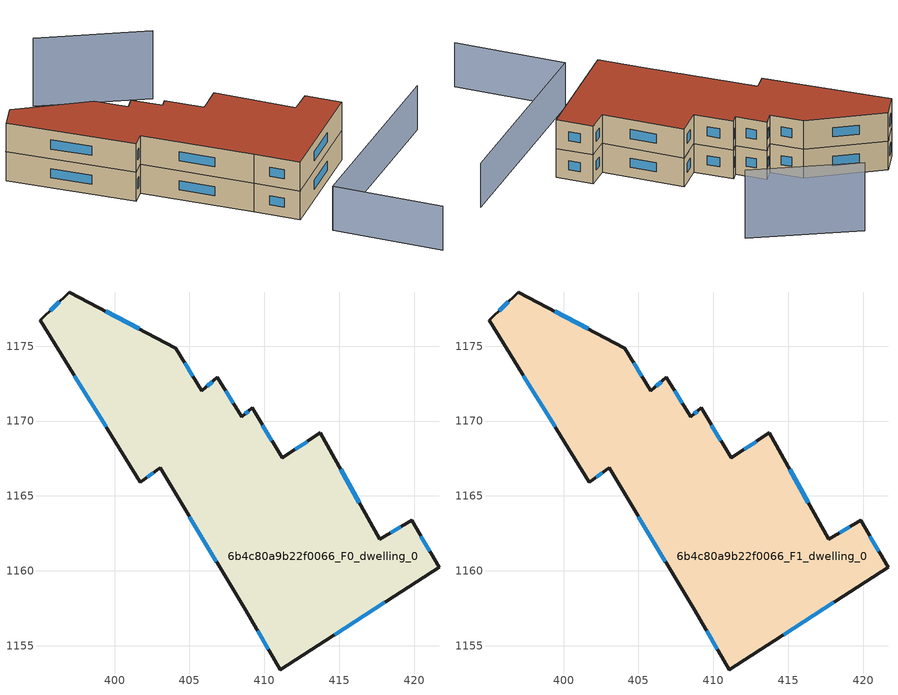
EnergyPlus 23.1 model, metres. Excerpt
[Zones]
6b4c80a9b22f0066_F0_dwelling_0
 floor ground (EU_floor_Construction): 413.74,1169.2 417.7,1162.11 419.83,1163.36 421.66,1160.23 411.06,1153.39 408.75,1157.34 403.03,1166.89 401.72,1165.92 395.02,1176.72 396.98,1178.6 404.09,1174.88 405.81,1172.03 406.87,1172.94 408.48,1170.27 409.18,1170.87 411.19,1167.53 z0
 wall outside (EU_wall_Construction): 408.48,1170.27 406.87,1172.94 405.81,1172.03 404.09,1174.88 396.98,1178.6 395.02,1176.72 401.72,1165.92 403.03,1166.89 408.75,1157.34 411.06,1153.39 421.66,1160.23 419.83,1163.36 417.7,1162.11 413.74,1169.2 411.19,1167.53 409.18,1170.87 408.48,1170.27 z0:3
 window (EU_Window_Construction): 407.93,1171.18 407.42,1172.02 / 408.94,1170.66 408.72,1170.47 / 410.5,1168.67 409.87,1169.73 / 412.87,1168.63 412.06,1168.1 / 416.34,1164.54 415.09,1166.77 / 419.1,1162.93 418.43,1162.54 / 421.04,1161.3 420.46,1162.29 / 414.69,1155.73 418.04,1157.89 / 409.54,1155.99 410.27,1154.74 / 404.99,1163.62 406.8,1160.61 / 402.17,1166.25 402.59,1166.56 / 397.31,1173.02 399.43,1169.61 / 396.31,1177.95 395.69,1177.36 / 401.66,1176.15 399.42,1177.32 / 405.22,1173 404.68,1173.9 / 406.51,1172.62 406.18,1172.34 z1.03:1.97
6b4c80a9b22f0066_F1_dwelling_0
 floor to 6b4c80a9b22f0066_F0_dwelling_0 (EU_floor_Construction): 413.74,1169.2 417.7,1162.11 419.83,1163.36 421.66,1160.23 411.06,1153.39 408.75,1157.34 403.03,1166.89 401.72,1165.92 395.02,1176.72 396.98,1178.6 404.09,1174.88 405.81,1172.03 406.87,1172.94 408.48,1170.27 409.18,1170.87 411.19,1167.53 z3
 wall outside (EU_wall_Construction): 408.48,1170.27 406.87,1172.94 405.81,1172.03 404.09,1174.88 396.98,1178.6 395.02,1176.72 401.72,1165.92 403.03,1166.89 408.75,1157.34 411.06,1153.39 421.66,1160.23 419.83,1163.36 417.7,1162.11 413.74,1169.2 411.19,1167.53 409.18,1170.87 408.48,1170.27 z3:6
 window (EU_Window_Construction): 407.93,1171.18 407.42,1172.02 / 408.94,1170.66 408.72,1170.47 / 410.5,1168.67 409.87,1169.73 / 412.87,1168.63 412.06,1168.1 / 416.34,1164.54 415.09,1166.77 / 419.1,1162.93 418.43,1162.54 / 421.04,1161.3 420.46,1162.29 / 414.69,1155.73 418.04,1157.89 / 409.54,1155.99 410.27,1154.74 / 404.99,1163.62 406.8,1160.61 / 402.17,1166.25 402.59,1166.56 / 397.31,1173.02 399.43,1169.61 / 396.31,1177.95 395.69,1177.36 / 401.66,1176.15 399.42,1177.32 / 405.22,1173 404.68,1173.9 / 406.51,1172.62 406.18,1172.34 z4.03:4.97
 roof outside (EU_roof_Construction): 421.66,1160.23 419.83,1163.36 417.7,1162.11 413.74,1169.2 411.19,1167.53 409.18,1170.87 408.48,1170.27 406.87,1172.94 405.81,1172.03 404.09,1174.88 396.98,1178.6 395.02,1176.72 401.72,1165.92 403.03,1166.89 408.75,1157.34 411.06,1153.39 z6
shading: 417.43,1140.32 412.07,1149.84 / 412.07,1149.84 430.84,1160.43 z0:4.6; 415.88,1180.71 406.41,1186.6 z0:7.1
[Building]
EU S2 Campaign: North Axis=0; Terrain=City; Solar Distribution=FullExterior
[Site:Location]
Cape.Town.Intl.AP: Latitude=-33.965; Longitude=18.602; Time Zone=2; Elevation=46
[SizingPeriod:WeatherFileDays]
AnnualSizingPeriod: Begin Month=1; Begin Day of Month=1; End Month=12; End Day of Month=31; Day of Week for Start Day=Monday; Use Weather File Daylight Saving Period=No; Use Weather File Rain and Snow Indicators=No
[MATERIAL]
EU_InternalMass_Material: Roughness=MediumRough; Thickness=0.1; Conductivity=1; Density=1800; Specific Heat=900; Thermal Absorptance=0.9; Solar Absorptance=0.7; Visible Absorptance=0.7
[MATERIAL:NOMASS] Roughness=MediumRough; Thermal Absorptance=0.9; Solar Absorptance=0.7; Visible Absorptance=0.7
Name | Thermal Resistance
EU_wall_NoMass | 0.493876
EU_roof_NoMass | 0.449382
EU_floor_NoMass | 1.25
[WINDOWMATERIAL:SIMPLEGLAZINGSYSTEM]
EU_Window_SimpleGlazing: UFactor=4.4; Solar Heat Gain Coefficient=0.85; Visible Transmittance=0.85
[CONSTRUCTION]
EU_wall_Construction: EU_wall_NoMass
EU_roof_Construction: EU_roof_NoMass
EU_floor_Construction: EU_floor_NoMass
EU_Window_Construction: EU_Window_SimpleGlazing
EU_InternalMass_Construction: EU_InternalMass_Material
[ZONE] Type=1; Multiplier=1; Ceiling Height=autocalculate; Volume=706.748; Floor Area=autocalculate; Part of Total Floor Area=Yes
6b4c80a9b22f0066_F0_dwelling_0; 6b4c80a9b22f0066_F1_dwelling_0
[INTERNALMASS] Construction=EU_InternalMass_Construction; Surface Area=235.583
Name | Zone or ZoneList
6b4c80a9b22f0066_F0_dwelling_0_EU_InternalMass | 6b4c80a9b22f0066_F0_dwelling_0
6b4c80a9b22f0066_F1_dwelling_0_EU_InternalMass | 6b4c80a9b22f0066_F1_dwelling_0
[OTHEREQUIPMENT] Fuel Type=Electricity; Design Level Calculation Method=Watts/Area; Power per Zone Floor Area=1; Fraction Latent=0; Fraction Radiant=0; Fraction Lost=0; Carbon Dioxide Generation Rate=0; EndUse Subcategory=EU_Step8_InternalGains
Name | Zone or ZoneList or Space or SpaceList | Schedule
EU_Step8_InternalGain_6b4c80a9b22f0066_F0_dwelling_0_f000 | 6b4c80a9b22f0066_F0_dwelling_0 | EU_Step8_GainSchedule_6b4c80a9b22f0066_F0_dwelling_0_f000
EU_Step8_InternalGain_6b4c80a9b22f0066_F1_dwelling_0_f000 | 6b4c80a9b22f0066_F1_dwelling_0 | EU_Step8_GainSchedule_6b4c80a9b22f0066_F1_dwelling_0_f000
[ZONEVENTILATION:DESIGNFLOWRATE] Schedule=EU_AlwaysOn; Design Flow Rate Calculation Method=AirChanges/Hour; Air Changes per Hour=0.64; Ventilation Type=Natural; Fan Pressure Rise=0; Fan Total Efficiency=1; Constant Term Coefficient=1; Temperature Term Coefficient=0; Velocity Term Coefficient=0; Velocity Squared Term Coefficient=0; Minimum Indoor Temperature=-100; Maximum Indoor Temperature=100; Delta Temperature=-100; Minimum Outdoor Temperature=-100; Maximum Outdoor Temperature=100; Maximum Wind Speed=40
Name | Zone or ZoneList or Space or SpaceList
EU_ConstantAir_6b4c80a9b22f0066_F0_dwelling_0 | 6b4c80a9b22f0066_F0_dwelling_0
EU_ConstantAir_6b4c80a9b22f0066_F1_dwelling_0 | 6b4c80a9b22f0066_F1_dwelling_0
[HVACTEMPLATE:THERMOSTAT] Constant Heating Setpoint=20; Constant Cooling Setpoint=50
EU_HeatOnly_6b4c80a9b22f0066_F0_dwelling_0; EU_HeatOnly_6b4c80a9b22f0066_F1_dwelling_0
[HVACTEMPLATE:ZONE:IDEALLOADSAIRSYSTEM] System Availability Schedule=EU_AlwaysOn; Maximum Heating Supply Air Temperature=50; Minimum Cooling Supply Air Temperature=13; Maximum Heating Supply Air Humidity Ratio=0.0156; Minimum Cooling Supply Air Humidity Ratio=0.0077; Heating Limit=NoLimit; Cooling Limit=NoLimit; Heating Availability Schedule=EU_AlwaysOn; Cooling Availability Schedule=EU_CoolingOff; Dehumidification Control Type=ConstantSensibleHeatRatio; Cooling Sensible Heat Ratio=0.7; Dehumidification Setpoint=60; Humidification Control Type=None; Humidification Setpoint=30; Outdoor Air Method=None; Outdoor Air Flow Rate per Person=0.00944; Outdoor Air Flow Rate per Zone Floor Area=0; Outdoor Air Flow Rate per Zone=0; Demand Controlled Ventilation Type=None; Outdoor Air Economizer Type=NoEconomizer; Heat Recovery Type=None; Sensible Heat Recovery Effectiveness=0.7; Latent Heat Recovery Effectiveness=0.65
Name | Template Thermostat
6b4c80a9b22f0066_F0_dwelling_0 | EU_HeatOnly_6b4c80a9b22f0066_F0_dwelling_0
6b4c80a9b22f0066_F1_dwelling_0 | EU_HeatOnly_6b4c80a9b22f0066_F1_dwelling_0
[SIZING:ZONE] Zone Cooling Design Supply Air Temperature Input Method=SupplyAirTemperature; Zone Cooling Design Supply Air Temperature=13; Zone Heating Design Supply Air Temperature Input Method=SupplyAirTemperature; Zone Heating Design Supply Air Temperature=50; Zone Cooling Design Supply Air Humidity Ratio=0.008; Zone Heating Design Supply Air Humidity Ratio=0.008; Cooling Design Air Flow Method=DesignDay; Cooling Design Air Flow Rate=0; Cooling Minimum Air Flow per Zone Floor Area=0.000762; Cooling Minimum Air Flow=0; Cooling Minimum Air Flow Fraction=0.2; Heating Design Air Flow Method=DesignDay; Heating Design Air Flow Rate=0; Heating Maximum Air Flow per Zone Floor Area=0.002032; Heating Maximum Air Flow=0.141576; Heating Maximum Air Flow Fraction=0.3; Account for Dedicated Outdoor Air System=No; Dedicated Outdoor Air System Control Strategy=NeutralSupplyAir; Dedicated Outdoor Air Low Setpoint Temperature for Design=autosize; Dedicated Outdoor Air High Setpoint Temperature for Design=autosize; Zone Load Sizing Method=Sensible Load Only No Latent Load; Zone Latent Cooling Design Supply Air Humidity Ratio Input Method=HumidityRatioDifference; Zone Cooling Design Supply Air Humidity Ratio Difference=0.005; Zone Latent Heating Design Supply Air Humidity Ratio Input Method=HumidityRatioDifference; Zone Humidification Design Supply Air Humidity Ratio Difference=0.005
6b4c80a9b22f0066_F0_dwelling_0; 6b4c80a9b22f0066_F1_dwelling_0
[SCHEDULE:CONSTANT]
Name | Hourly Value
EU_AlwaysOn | 1
EU_CoolingOff | 0
[SCHEDULE:FILE] Column Number=1; Rows to Skip at Top=0; Number of Hours of Data=8760; Column Separator=Comma; Interpolate to Timestep=No; Minutes per Item=60; Adjust Schedule for Daylight Savings=Yes
Name | File
EU_Step8_GainSchedule_6b4c80a9b22f0066_F0_dwelling_0_f000 | ../../schedules/6b4c80a9b22f0066/6b4c80a9b22f0066_F0_dwelling_0_f000_gain.csv
EU_Step8_GainSchedule_6b4c80a9b22f0066_F1_dwelling_0_f000 | ../../schedules/6b4c80a9b22f0066/6b4c80a9b22f0066_F1_dwelling_0_f000_gain.csv
